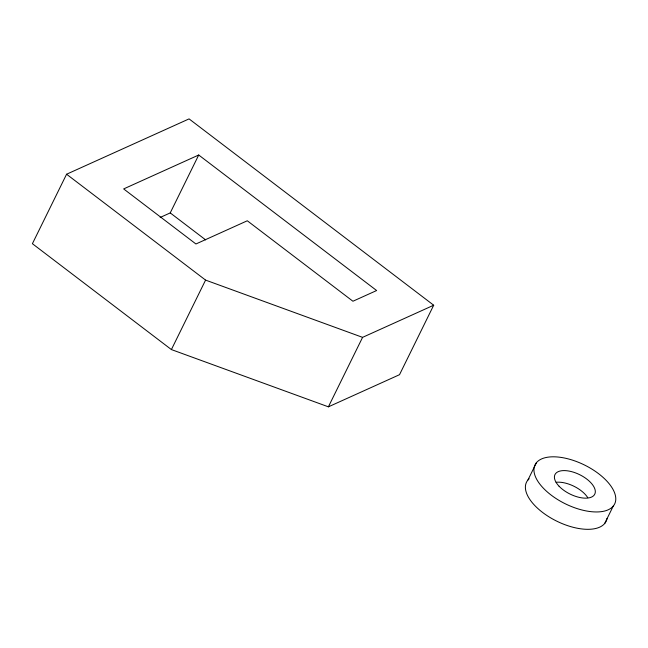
<?xml version="1.0" encoding="UTF-8"?>
<svg xmlns="http://www.w3.org/2000/svg" width="648" height="648" viewBox="0 0 648 648"><rect width="100%" height="100%" fill="white"/><g stroke="black" fill="none" stroke-linecap="round" stroke-linejoin="round"><path stroke-width="0.97" d="M66.582 174.223L32.4 243.697L171.396 349.572L328.398 406.831L399.516 374.698L433.698 305.224L189.07 118.892L66.582 174.223L205.578 280.098L362.58 337.357L433.698 305.224M160.161 217.453L170.23 212.909L198.717 155.01L376.634 290.531L352.933 301.239L247.293 220.774L195.931 243.98L123.655 188.924L198.717 155.01M171.396 349.572L205.578 280.098M328.398 406.831L362.58 337.357M527.95 479.974L536.495 462.607M604.665 523.519L613.219 506.153A44.348 21.635 26.2 0 0 568.029 458.841A44.348 21.635 26.2 0 0 543.324 488.147A44.348 21.635 26.2 0 0 613.219 506.153M170.23 212.909L205.651 239.89M607.055 518.4A44.348 21.635 26.2 0 1 555.692 520.628A44.348 21.635 26.2 0 1 529.124 478.775M556.114 482.298A22.178 10.822 26.2 0 1 587.76 497.672M559.094 486.259A22.178 10.822 26.2 0 0 594.038 495.266A22.178 10.822 26.2 0 0 571.447 471.606A22.178 10.822 26.2 0 0 559.094 486.259"/></g></svg>
